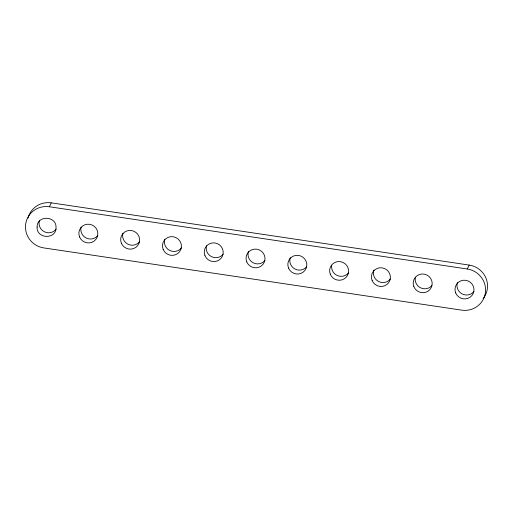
<?xml version="1.0" encoding="UTF-8"?>
<svg xmlns="http://www.w3.org/2000/svg" width="513" height="513" viewBox="0 0 513 513"><rect width="100%" height="100%" fill="white"/><g stroke="black" fill="none" stroke-linecap="round" stroke-linejoin="round"><path stroke-width="0.77" d="M331.699 265.317L331.622 267.76A9.529 9.324 26.5 0 0 348.404 273.051M49.351 206.765L467.285 268.998A21.174 20.719 26.5 0 1 485.394 292.679A21.174 20.719 26.5 0 1 461.706 310.147L43.765 247.914A21.174 20.719 26.5 0 1 25.663 224.226A21.174 20.719 26.5 0 1 49.351 206.765L51.294 202.853L469.235 265.086A21.174 20.719 26.5 0 1 483.143 298.643M467.285 268.998L469.235 265.086M28.055 218.038A21.174 20.719 26.5 0 1 51.294 202.853M56.173 229.074A9.529 9.324 26.5 0 1 39.45 220.487M390.374 279.059A9.529 9.324 26.5 0 1 373.881 270.037M431.875 285.632A9.529 9.324 26.5 0 1 415.318 277.591M473.961 291.506A9.529 9.324 26.5 0 1 457.468 282.483M306.787 266.613A9.529 9.324 26.5 0 1 290.294 257.59M223.193 254.166A9.529 9.324 26.5 0 1 206.521 245.727M264.99 260.386A9.529 9.324 26.5 0 1 248.497 251.364M181.403 247.939A9.529 9.324 26.5 0 1 164.724 239.5M139.607 241.719A9.529 9.324 26.5 0 1 122.934 233.28M97.816 235.493A9.529 9.324 26.5 0 1 81.137 227.054M37.103 227.067C36.365 239.02 56.308 239.757 56.013 227.612C56.744 215.652 36.808 214.915 37.103 227.067M330.237 274.057A9.529 9.324 26.5 0 0 346.455 276.956A9.529 9.324 26.5 0 0 340.651 261.688A9.529 9.324 26.5 0 0 330.237 274.057M372.137 280.54A9.529 9.324 26.5 0 0 388.424 282.964A9.529 9.324 26.5 0 0 382.166 267.863A9.529 9.324 26.5 0 0 372.137 280.54M413.76 286.331A9.529 9.324 26.5 0 0 429.926 289.537A9.529 9.324 26.5 0 0 424.418 274.166A9.529 9.324 26.5 0 0 413.76 286.331M455.724 292.987A9.529 9.324 26.5 0 0 472.011 295.411A9.529 9.324 26.5 0 0 465.753 280.31A9.529 9.324 26.5 0 0 455.724 292.987M288.55 268.094A9.529 9.324 26.5 0 0 304.837 270.518A9.529 9.324 26.5 0 0 298.572 255.416A9.529 9.324 26.5 0 0 288.55 268.094M246.753 261.867A9.529 9.324 26.5 0 0 263.041 264.298A9.529 9.324 26.5 0 0 256.782 249.196A9.529 9.324 26.5 0 0 246.753 261.867M204.963 255.647A9.529 9.324 26.5 0 0 221.25 258.071A9.529 9.324 26.5 0 0 214.985 242.97A9.529 9.324 26.5 0 0 204.963 255.647M163.166 249.421A9.529 9.324 26.5 0 0 179.454 251.851A9.529 9.324 26.5 0 0 173.195 236.749A9.529 9.324 26.5 0 0 163.166 249.421M121.376 243.2A9.529 9.324 26.5 0 0 137.664 245.624A9.529 9.324 26.5 0 0 131.399 230.523A9.529 9.324 26.5 0 0 121.376 243.2M79.579 236.974A9.529 9.324 26.5 0 0 95.867 239.404A9.529 9.324 26.5 0 0 89.608 224.303A9.529 9.324 26.5 0 0 79.579 236.974"/></g></svg>
